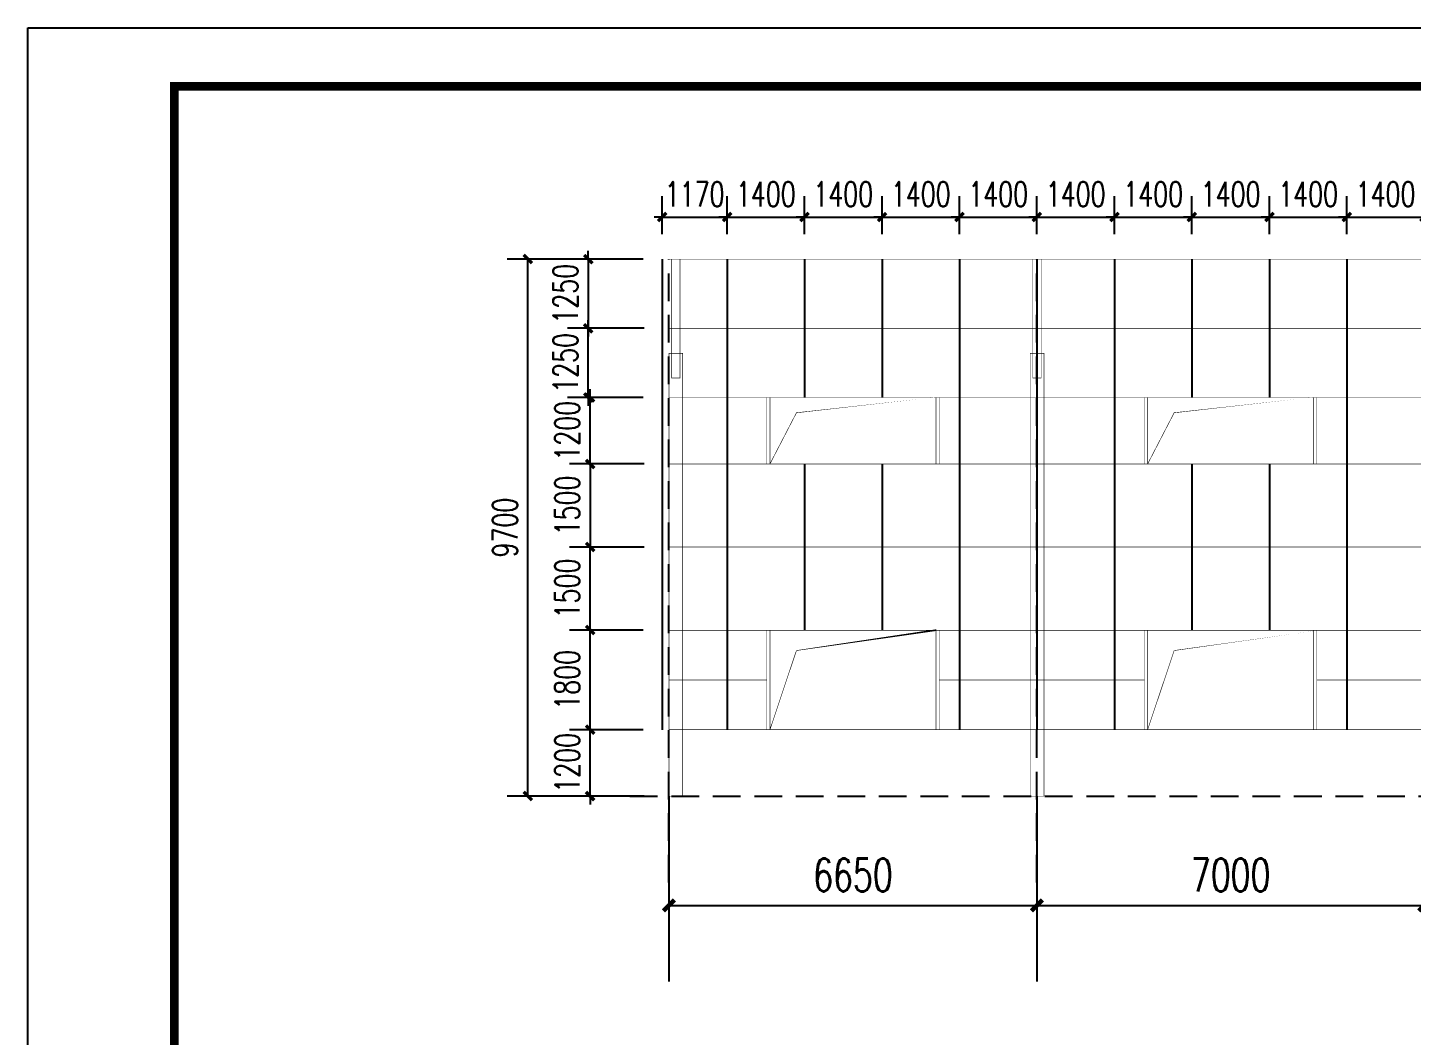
# Model space of a CAD drawing. Extents: x 180850 to 1399066, y 48356 to 327880.
# Drawn here: x 1194176 to 1219178, y 180921 to 199123 of the extents above; entities that cross this region are included whole.
import ezdxf

# ---------------------------------------------------------------- set-up
doc = ezdxf.new("R2010")
doc.units = 0
doc.header["$LTSCALE"] = 1000
doc.linetypes.add('DASHED', pattern=[0.75, 0.5, -0.25])
for name, color, linetype in [('AXIS', 3, 'Continuous'), ('LT', 181, 'Continuous'), ('PUB_DIM', 3, 'Continuous'), ('PUB_TITLE', 4, 'Continuous')]:
    doc.layers.add(name, color=color, linetype=linetype)
doc.styles.add('_TCH_DIM_T3', font='SIMPLEX', dxfattribs={"width": 0.7058823529411765, "bigfont": 'GBCBIG'})
doc.dimstyles.new('_TCH_ARCH&&150', dxfattribs={"dimtxt": 446.25, "dimasz": 150, "dimexe": 375, "dimexo": 450, "dimgap": 189.375, "dimtad": 1, "dimdec": 0, "dimzin": 0, "dimdsep": 46, "dimtxsty": '_TCH_DIM_T3', "dimblk": 'ARCHTICK', "dimcen": 0.09, "dimclrd": 3, "dimclre": 3, "dimclrt": 7, "dimazin": 2, "dimtfac": 1, "dimtdec": 0, "dimtix": 1, "dimtmove": 2, "dimatfit": 3, "dimfxl": 1, "dimtolj": 1, "dimtzin": 0, "dimarcsym": 0})
doc.dimstyles.new('_TCH_ARCH&&200', dxfattribs={"dimtxt": 595, "dimasz": 200, "dimexe": 500, "dimexo": 600, "dimgap": 252.5, "dimtad": 1, "dimdec": 0, "dimzin": 0, "dimdsep": 46, "dimtxsty": '_TCH_DIM_T3', "dimblk": 'ARCHTICK', "dimcen": 0.09, "dimclrt": 7, "dimazin": 2, "dimtfac": 1, "dimtdec": 0, "dimtix": 1, "dimtmove": 2, "dimatfit": 3, "dimfxl": 1, "dimtolj": 1, "dimtzin": 0, "dimarcsym": 0})

# ---------------------------------------------------------------- blocks, each defined once
blk = doc.blocks.new('_ArchTick')
at = {"color": 0, "linetype": 'ByBlock', "const_width": 0.4}
blk.add_lwpolyline([(-0.5, -0.5), (0.5, 0.5)], dxfattribs=at)
blk = doc.blocks.new('*D924')
at = {"layer": 'Defpoints', "color": 0, "transparency": 16777216}
for p in [(1204338.958137773, 186442.2087507427), (1205747.242017071, 186442.2087507427), (1205741.89587476, 185242.1295801036)]:
    blk.add_point(p, dxfattribs=at)
at = {"layer": 'PUB_DIM', "color": 3, "lineweight": -2, "transparency": 16777216}
for p, q in [((1204338.958137773, 186442.2087507427), (1204338.958137773, 186592.2087507427)), ((1205297.242017071, 186442.2087507427), (1203963.958137773, 186442.2087507427)), ((1204338.958137773, 185242.1295801036), (1204338.958137773, 186442.2087507427)), ((1205291.89587476, 185242.1295801036), (1203963.958137773, 185242.1295801036)), ((1204338.958137773, 185242.1295801036), (1204338.958137773, 185092.1295801036))]:
    blk.add_line(p, q, dxfattribs=at)
at = {"layer": 'PUB_DIM', "color": 3, "lineweight": -2, "transparency": 16777216, "xscale": 150, "yscale": 150, "zscale": 150}
for p, rotation in [((1204338.958137773, 186442.2087507427), 270), ((1204338.958137773, 185242.1295801036), 90)]:
    blk.add_blockref('_ArchTick', p, dxfattribs=dict(at, rotation=rotation))
at = {"layer": 'PUB_DIM', "color": 7, "transparency": 16777216, "insert": (1203926.458137773, 185842.1691654233), "char_height": 446.25, "attachment_point": 5, "rotation": 90, "style": '_TCH_DIM_T3'}
blk.add_mtext('\\A1;1200', dxfattribs=at)
blk = doc.blocks.new('*D925')
at = {"layer": 'Defpoints', "color": 0, "transparency": 16777216}
for p in [(1204338.958137773, 188242.2087507429), (1205747.242017071, 188242.2087507429), (1205747.242017071, 186442.2087507427)]:
    blk.add_point(p, dxfattribs=at)
at = {"layer": 'PUB_DIM', "color": 3, "lineweight": -2, "transparency": 16777216}
for p, q in [((1205297.242017071, 188242.2087507429), (1203963.958137773, 188242.2087507429)), ((1204338.958137773, 186442.2087507427), (1204338.958137773, 188242.2087507429)), ((1205297.242017071, 186442.2087507427), (1203963.958137773, 186442.2087507427))]:
    blk.add_line(p, q, dxfattribs=at)
at = {"layer": 'PUB_DIM', "color": 3, "lineweight": -2, "transparency": 16777216, "xscale": 150, "yscale": 150, "zscale": 150}
for p, rotation in [((1204338.958137773, 188242.2087507429), 90), ((1204338.958137773, 186442.2087507427), 270)]:
    blk.add_blockref('_ArchTick', p, dxfattribs=dict(at, rotation=rotation))
at = {"layer": 'PUB_DIM', "color": 7, "transparency": 16777216, "insert": (1203926.458137773, 187342.208750743), "char_height": 446.25, "attachment_point": 5, "rotation": 90, "style": '_TCH_DIM_T3'}
blk.add_mtext('\\A1;1800', dxfattribs=at)
blk = doc.blocks.new('*D926')
at = {"layer": 'Defpoints', "color": 0, "transparency": 16777216}
for p in [(1204338.958137773, 189742.129580098), (1205763.302968849, 189742.129580098), (1205747.242017071, 188242.2087507429)]:
    blk.add_point(p, dxfattribs=at)
at = {"layer": 'PUB_DIM', "color": 3, "lineweight": -2, "transparency": 16777216}
for p, q in [((1205313.302968849, 189742.129580098), (1203963.958137773, 189742.129580098)), ((1204338.958137773, 188242.2087507429), (1204338.958137773, 189742.129580098)), ((1205297.242017071, 188242.2087507429), (1203963.958137773, 188242.2087507429))]:
    blk.add_line(p, q, dxfattribs=at)
at = {"layer": 'PUB_DIM', "color": 3, "lineweight": -2, "transparency": 16777216, "xscale": 150, "yscale": 150, "zscale": 150}
for p, rotation in [((1204338.958137773, 189742.129580098), 90), ((1204338.958137773, 188242.2087507429), 270)]:
    blk.add_blockref('_ArchTick', p, dxfattribs=dict(at, rotation=rotation))
at = {"layer": 'PUB_DIM', "color": 7, "transparency": 16777216, "insert": (1203926.458137773, 188992.1691654206), "char_height": 446.25, "attachment_point": 5, "rotation": 90, "style": '_TCH_DIM_T3'}
blk.add_mtext('\\A1;1500', dxfattribs=at)
blk = doc.blocks.new('*D927')
at = {"layer": 'Defpoints', "color": 0, "transparency": 16777216}
for p in [(1204338.958137773, 192442.1287556715), (1205747.242017071, 192442.1287556715), (1205763.302968849, 191242.129580098)]:
    blk.add_point(p, dxfattribs=at)
at = {"layer": 'PUB_DIM', "color": 3, "lineweight": -2, "transparency": 16777216}
for p, q in [((1204338.958137773, 192442.1287556715), (1204338.958137773, 192592.1287556715)), ((1205297.242017071, 192442.1287556715), (1203963.958137773, 192442.1287556715)), ((1204338.958137773, 191242.129580098), (1204338.958137773, 192442.1287556715)), ((1205313.302968849, 191242.129580098), (1203963.958137773, 191242.129580098)), ((1204338.958137773, 191242.129580098), (1204338.958137773, 191092.129580098))]:
    blk.add_line(p, q, dxfattribs=at)
at = {"layer": 'PUB_DIM', "color": 3, "lineweight": -2, "transparency": 16777216, "xscale": 150, "yscale": 150, "zscale": 150}
for p, rotation in [((1204338.958137773, 192442.1287556715), 270), ((1204338.958137773, 191242.129580098), 90)]:
    blk.add_blockref('_ArchTick', p, dxfattribs=dict(at, rotation=rotation))
at = {"layer": 'PUB_DIM', "color": 7, "transparency": 16777216, "insert": (1203926.458137773, 191842.1291678849), "char_height": 446.25, "attachment_point": 5, "rotation": 90, "style": '_TCH_DIM_T3'}
blk.add_mtext('\\A1;1200', dxfattribs=at)
blk = doc.blocks.new('*D928')
at = {"layer": 'Defpoints', "color": 0, "transparency": 16777216}
for p in [(1204305.664675765, 193692.1291725893), (1205763.302968849, 193692.1291725893), (1205747.242017071, 192442.1287556715)]:
    blk.add_point(p, dxfattribs=at)
at = {"layer": 'PUB_DIM', "color": 3, "lineweight": -2, "transparency": 16777216}
for p, q in [((1204305.664675765, 193692.1291725893), (1204305.664675765, 193842.1291725893)), ((1205313.302968849, 193692.1291725893), (1203930.664675765, 193692.1291725893)), ((1204305.664675765, 192442.1287556715), (1204305.664675765, 193692.1291725893)), ((1205297.242017071, 192442.1287556715), (1203930.664675765, 192442.1287556715)), ((1204305.664675765, 192442.1287556715), (1204305.664675765, 192292.1287556715))]:
    blk.add_line(p, q, dxfattribs=at)
at = {"layer": 'PUB_DIM', "color": 3, "lineweight": -2, "transparency": 16777216, "xscale": 150, "yscale": 150, "zscale": 150}
for p, rotation in [((1204305.664675765, 193692.1291725893), 270), ((1204305.664675765, 192442.1287556715), 90)]:
    blk.add_blockref('_ArchTick', p, dxfattribs=dict(at, rotation=rotation))
at = {"layer": 'PUB_DIM', "color": 7, "transparency": 16777216, "insert": (1203893.164675765, 193067.1289641306), "char_height": 446.25, "attachment_point": 5, "rotation": 90, "style": '_TCH_DIM_T3'}
blk.add_mtext('\\A1;1250', dxfattribs=at)
blk = doc.blocks.new('*D929')
at = {"color": 3, "lineweight": -2, "transparency": 16777216}
for p, q in [((1205277.761252718, 194942.1295895072), (1202838.723134919, 194942.1295895072)), ((1203213.723134919, 185242.1295801036), (1203213.723134919, 194942.1295895072)), ((1205313.302968849, 185242.1295801036), (1202838.723134919, 185242.1295801036))]:
    blk.add_line(p, q, dxfattribs=at)
at = {"layer": 'Defpoints', "color": 0, "transparency": 16777216}
for p in [(1203213.723134919, 194942.1295895072), (1205727.761252718, 194942.1295895072), (1205763.302968849, 185242.1295801036)]:
    blk.add_point(p, dxfattribs=at)
at = {"color": 3, "lineweight": -2, "transparency": 16777216, "xscale": 150, "yscale": 150, "zscale": 150}
for p, rotation in [((1203213.723134919, 194942.1295895072), 90), ((1203213.723134919, 185242.1295801036), 270)]:
    blk.add_blockref('_ArchTick', p, dxfattribs=dict(at, rotation=rotation))
at = {"color": 7, "transparency": 16777216, "insert": (1202801.223134919, 190092.1295848055), "char_height": 446.25, "attachment_point": 5, "rotation": 90, "style": '_TCH_DIM_T3'}
blk.add_mtext('\\A1;9700', dxfattribs=at)
blk = doc.blocks.new('*D923')
at = {"layer": 'Defpoints', "color": 0, "transparency": 16777216}
for p in [(1205747.242017071, 191242.0504094531), (1204338.958137773, 189742.129580098), (1205763.302968849, 189742.129580098)]:
    blk.add_point(p, dxfattribs=at)
at = {"layer": 'PUB_DIM', "color": 3, "lineweight": -2, "transparency": 16777216}
for p, q in [((1205297.242017071, 191242.0504094531), (1203963.958137773, 191242.0504094531)), ((1204338.958137773, 191242.0504094531), (1204338.958137773, 189742.129580098)), ((1205313.302968849, 189742.129580098), (1203963.958137773, 189742.129580098))]:
    blk.add_line(p, q, dxfattribs=at)
at = {"layer": 'PUB_DIM', "color": 3, "lineweight": -2, "transparency": 16777216, "xscale": 150, "yscale": 150, "zscale": 150}
for p, rotation in [((1204338.958137773, 191242.0504094531), 90), ((1204338.958137773, 189742.129580098), 270)]:
    blk.add_blockref('_ArchTick', p, dxfattribs=dict(at, rotation=rotation))
at = {"layer": 'PUB_DIM', "color": 7, "transparency": 16777216, "insert": (1203926.458137773, 190492.0899947757), "char_height": 446.25, "attachment_point": 5, "rotation": 90, "style": '_TCH_DIM_T3'}
blk.add_mtext('\\A1;1500', dxfattribs=at)
blk = doc.blocks.new('*D938')
at = {"layer": 'Defpoints', "color": 0, "transparency": 16777216}
for p in [(1205747.242017071, 194942.1295895072), (1204305.664675765, 193692.1291725893), (1205763.302968849, 193692.1291725893)]:
    blk.add_point(p, dxfattribs=at)
at = {"layer": 'PUB_DIM', "color": 3, "lineweight": -2, "transparency": 16777216}
for p, q in [((1204305.664675765, 194942.1295895072), (1204305.664675765, 195092.1295895072)), ((1205297.242017071, 194942.1295895072), (1203930.664675765, 194942.1295895072)), ((1204305.664675765, 194942.1295895072), (1204305.664675765, 193692.1291725893)), ((1205313.302968849, 193692.1291725893), (1203930.664675765, 193692.1291725893)), ((1204305.664675765, 193692.1291725893), (1204305.664675765, 193542.1291725893))]:
    blk.add_line(p, q, dxfattribs=at)
at = {"layer": 'PUB_DIM', "color": 3, "lineweight": -2, "transparency": 16777216, "xscale": 150, "yscale": 150, "zscale": 150}
for p, rotation in [((1204305.664675765, 194942.1295895072), 270), ((1204305.664675765, 193692.1291725893), 90)]:
    blk.add_blockref('_ArchTick', p, dxfattribs=dict(at, rotation=rotation))
at = {"layer": 'PUB_DIM', "color": 7, "transparency": 16777216, "insert": (1203893.164675765, 194317.1293810484), "char_height": 446.25, "attachment_point": 5, "rotation": 90, "style": '_TCH_DIM_T3'}
blk.add_mtext('\\A1;1250', dxfattribs=at)
blk = doc.blocks.new('*D953')
at = {"layer": 'AXIS', "color": 0, "lineweight": -2, "transparency": 16777216}
for p, q in [((1205763.302968849, 184642.1295785874), (1205763.302968849, 182768.1209465729)), ((1212413.302968849, 184642.1295785874), (1212413.302968849, 182768.1209465729)), ((1205763.302968849, 183268.1209465729), (1212413.302968849, 183268.1209465729))]:
    blk.add_line(p, q, dxfattribs=at)
at = {"layer": 'Defpoints', "color": 0, "transparency": 16777216}
for p in [(1205763.302968849, 185242.1295785874), (1212413.302968849, 185242.1295785874), (1212413.302968849, 183268.1209465729)]:
    blk.add_point(p, dxfattribs=at)
at = {"layer": 'AXIS', "color": 0, "lineweight": -2, "transparency": 16777216, "xscale": 200, "yscale": 200, "zscale": 200, "rotation": 180}
blk.add_blockref('_ArchTick', (1205763.302968849, 183268.1209465729), dxfattribs=at)
at = {"layer": 'AXIS', "color": 0, "lineweight": -2, "transparency": 16777216, "xscale": 200, "yscale": 200, "zscale": 200}
blk.add_blockref('_ArchTick', (1212413.302968849, 183268.1209465729), dxfattribs=at)
at = {"layer": 'AXIS', "color": 7, "transparency": 16777216, "insert": (1209088.302968849, 183818.1209465729), "char_height": 595, "attachment_point": 5, "style": '_TCH_DIM_T3'}
blk.add_mtext('\\A1;6650', dxfattribs=at)
blk = doc.blocks.new('*D954')
at = {"layer": 'AXIS', "color": 0, "lineweight": -2, "transparency": 16777216}
for p, q in [((1212413.302968849, 184642.1295785874), (1212413.302968849, 182768.1209465729)), ((1219413.302968849, 184642.1295785874), (1219413.302968849, 182768.1209465729)), ((1212413.302968849, 183268.1209465729), (1219413.302968849, 183268.1209465729))]:
    blk.add_line(p, q, dxfattribs=at)
at = {"layer": 'Defpoints', "color": 0, "transparency": 16777216}
for p in [(1212413.302968849, 185242.1295785874), (1219413.302968849, 185242.1295785874), (1219413.302968849, 183268.1209465729)]:
    blk.add_point(p, dxfattribs=at)
at = {"layer": 'AXIS', "color": 0, "lineweight": -2, "transparency": 16777216, "xscale": 200, "yscale": 200, "zscale": 200, "rotation": 180}
blk.add_blockref('_ArchTick', (1212413.302968849, 183268.1209465729), dxfattribs=at)
at = {"layer": 'AXIS', "color": 0, "lineweight": -2, "transparency": 16777216, "xscale": 200, "yscale": 200, "zscale": 200}
blk.add_blockref('_ArchTick', (1219413.302968849, 183268.1209465729), dxfattribs=at)
at = {"layer": 'AXIS', "color": 7, "transparency": 16777216, "insert": (1215913.302968849, 183818.1209465729), "char_height": 595, "attachment_point": 5, "style": '_TCH_DIM_T3'}
blk.add_mtext('\\A1;7000', dxfattribs=at)
blk = doc.blocks.new('*D960')
at = {"color": 3, "lineweight": -2, "transparency": 16777216}
for p, q in [((1205643.426461043, 195392.1295652969), (1205643.426461043, 196077.9182286211)), ((1206813.302968849, 195392.1295801088), (1206813.302968849, 196077.9182286211)), ((1205643.426461043, 195702.9182286211), (1205493.426461043, 195702.9182286211)), ((1205643.426461043, 195702.9182286211), (1206813.302968849, 195702.9182286211)), ((1206813.302968849, 195702.9182286211), (1206963.302968849, 195702.9182286211))]:
    blk.add_line(p, q, dxfattribs=at)
at = {"layer": 'Defpoints', "color": 0, "transparency": 16777216}
for p in [(1206813.302968849, 195702.9182286211), (1205643.426461043, 194942.1295652969), (1206813.302968849, 194942.1295801088)]:
    blk.add_point(p, dxfattribs=at)
at = {"color": 3, "lineweight": -2, "transparency": 16777216, "xscale": 150, "yscale": 150, "zscale": 150}
blk.add_blockref('_ArchTick', (1205643.426461043, 195702.9182286211), dxfattribs=at)
at = {"color": 3, "lineweight": -2, "transparency": 16777216, "xscale": 150, "yscale": 150, "zscale": 150, "rotation": 180}
blk.add_blockref('_ArchTick', (1206813.302968849, 195702.9182286211), dxfattribs=at)
at = {"color": 7, "transparency": 16777216, "insert": (1206228.364714946, 196115.4182286211), "char_height": 446.25, "attachment_point": 5, "style": '_TCH_DIM_T3'}
blk.add_mtext('\\A1;1170', dxfattribs=at)
blk = doc.blocks.new('*D961')
at = {"color": 3, "lineweight": -2, "transparency": 16777216}
for p, q in [((1206813.302968849, 195392.1295801088), (1206813.302968849, 196077.9182286211)), ((1208213.302968846, 195393.8170529371), (1208213.302968846, 196077.9182286211)), ((1206813.302968849, 195702.9182286211), (1206663.302968849, 195702.9182286211)), ((1206813.302968849, 195702.9182286211), (1208213.302968846, 195702.9182286211)), ((1208213.302968846, 195702.9182286211), (1208363.302968846, 195702.9182286211))]:
    blk.add_line(p, q, dxfattribs=at)
at = {"layer": 'Defpoints', "color": 0, "transparency": 16777216}
for p in [(1208213.302968846, 195702.9182286211), (1206813.302968849, 194942.1295801088), (1208213.302968846, 194943.8170529371)]:
    blk.add_point(p, dxfattribs=at)
at = {"color": 3, "lineweight": -2, "transparency": 16777216, "xscale": 150, "yscale": 150, "zscale": 150}
blk.add_blockref('_ArchTick', (1206813.302968849, 195702.9182286211), dxfattribs=at)
at = {"color": 3, "lineweight": -2, "transparency": 16777216, "xscale": 150, "yscale": 150, "zscale": 150, "rotation": 180}
blk.add_blockref('_ArchTick', (1208213.302968846, 195702.9182286211), dxfattribs=at)
at = {"color": 7, "transparency": 16777216, "insert": (1207513.302968848, 196115.4182286211), "char_height": 446.25, "attachment_point": 5, "style": '_TCH_DIM_T3'}
blk.add_mtext('\\A1;1400', dxfattribs=at)
blk = doc.blocks.new('*D962')
at = {"color": 3, "lineweight": -2, "transparency": 16777216}
for p, q in [((1208213.302968846, 195393.8170529371), (1208213.302968846, 196077.9182286211)), ((1209613.302968849, 195392.1295745756), (1209613.302968849, 196077.9182286211)), ((1208213.302968846, 195702.9182286211), (1208063.302968846, 195702.9182286211)), ((1208213.302968846, 195702.9182286211), (1209613.302968849, 195702.9182286211)), ((1209613.302968849, 195702.9182286211), (1209763.302968849, 195702.9182286211))]:
    blk.add_line(p, q, dxfattribs=at)
at = {"layer": 'Defpoints', "color": 0, "transparency": 16777216}
for p in [(1209613.302968849, 195702.9182286211), (1208213.302968846, 194943.8170529371), (1209613.302968849, 194942.1295745756)]:
    blk.add_point(p, dxfattribs=at)
at = {"color": 3, "lineweight": -2, "transparency": 16777216, "xscale": 150, "yscale": 150, "zscale": 150}
blk.add_blockref('_ArchTick', (1208213.302968846, 195702.9182286211), dxfattribs=at)
at = {"color": 3, "lineweight": -2, "transparency": 16777216, "xscale": 150, "yscale": 150, "zscale": 150, "rotation": 180}
blk.add_blockref('_ArchTick', (1209613.302968849, 195702.9182286211), dxfattribs=at)
at = {"color": 7, "transparency": 16777216, "insert": (1208913.302968848, 196115.4182286211), "char_height": 446.25, "attachment_point": 5, "style": '_TCH_DIM_T3'}
blk.add_mtext('\\A1;1400', dxfattribs=at)
blk = doc.blocks.new('*D963')
at = {"color": 3, "lineweight": -2, "transparency": 16777216}
for p, q in [((1209613.302968849, 195392.1295745756), (1209613.302968849, 196077.9182286211)), ((1211013.302968849, 195392.1295773396), (1211013.302968849, 196077.9182286211)), ((1209613.302968849, 195702.9182286211), (1209463.302968849, 195702.9182286211)), ((1209613.302968849, 195702.9182286211), (1211013.302968849, 195702.9182286211)), ((1211013.302968849, 195702.9182286211), (1211163.302968849, 195702.9182286211))]:
    blk.add_line(p, q, dxfattribs=at)
at = {"layer": 'Defpoints', "color": 0, "transparency": 16777216}
for p in [(1211013.302968849, 195702.9182286211), (1209613.302968849, 194942.1295745756), (1211013.302968849, 194942.1295773396)]:
    blk.add_point(p, dxfattribs=at)
at = {"color": 3, "lineweight": -2, "transparency": 16777216, "xscale": 150, "yscale": 150, "zscale": 150}
blk.add_blockref('_ArchTick', (1209613.302968849, 195702.9182286211), dxfattribs=at)
at = {"color": 3, "lineweight": -2, "transparency": 16777216, "xscale": 150, "yscale": 150, "zscale": 150, "rotation": 180}
blk.add_blockref('_ArchTick', (1211013.302968849, 195702.9182286211), dxfattribs=at)
at = {"color": 7, "transparency": 16777216, "insert": (1210313.302968849, 196115.4182286211), "char_height": 446.25, "attachment_point": 5, "style": '_TCH_DIM_T3'}
blk.add_mtext('\\A1;1400', dxfattribs=at)
blk = doc.blocks.new('*D964')
at = {"color": 3, "lineweight": -2, "transparency": 16777216}
for p, q in [((1211013.302968849, 195392.1295773396), (1211013.302968849, 196077.9182286211)), ((1212413.302968849, 195392.1295801367), (1212413.302968849, 196077.9182286211)), ((1211013.302968849, 195702.9182286211), (1210863.302968849, 195702.9182286211)), ((1211013.302968849, 195702.9182286211), (1212413.302968849, 195702.9182286211)), ((1212413.302968849, 195702.9182286211), (1212563.302968849, 195702.9182286211))]:
    blk.add_line(p, q, dxfattribs=at)
at = {"layer": 'Defpoints', "color": 0, "transparency": 16777216}
for p in [(1212413.302968849, 195702.9182286211), (1211013.302968849, 194942.1295773396), (1212413.302968849, 194942.1295801367)]:
    blk.add_point(p, dxfattribs=at)
at = {"color": 3, "lineweight": -2, "transparency": 16777216, "xscale": 150, "yscale": 150, "zscale": 150}
blk.add_blockref('_ArchTick', (1211013.302968849, 195702.9182286211), dxfattribs=at)
at = {"color": 3, "lineweight": -2, "transparency": 16777216, "xscale": 150, "yscale": 150, "zscale": 150, "rotation": 180}
blk.add_blockref('_ArchTick', (1212413.302968849, 195702.9182286211), dxfattribs=at)
at = {"color": 7, "transparency": 16777216, "insert": (1211713.302968849, 196115.4182286211), "char_height": 446.25, "attachment_point": 5, "style": '_TCH_DIM_T3'}
blk.add_mtext('\\A1;1400', dxfattribs=at)
blk = doc.blocks.new('*D965')
at = {"color": 3, "lineweight": -2, "transparency": 16777216}
for p, q in [((1212413.302968849, 195392.1295801367), (1212413.302968849, 196077.9182286211)), ((1213813.302968849, 195392.1295801437), (1213813.302968849, 196077.9182286211)), ((1212413.302968849, 195702.9182286211), (1212263.302968849, 195702.9182286211)), ((1212413.302968849, 195702.9182286211), (1213813.302968849, 195702.9182286211)), ((1213813.302968849, 195702.9182286211), (1213963.302968849, 195702.9182286211))]:
    blk.add_line(p, q, dxfattribs=at)
at = {"layer": 'Defpoints', "color": 0, "transparency": 16777216}
for p in [(1213813.302968849, 195702.9182286211), (1212413.302968849, 194942.1295801367), (1213813.302968849, 194942.1295801437)]:
    blk.add_point(p, dxfattribs=at)
at = {"color": 3, "lineweight": -2, "transparency": 16777216, "xscale": 150, "yscale": 150, "zscale": 150}
blk.add_blockref('_ArchTick', (1212413.302968849, 195702.9182286211), dxfattribs=at)
at = {"color": 3, "lineweight": -2, "transparency": 16777216, "xscale": 150, "yscale": 150, "zscale": 150, "rotation": 180}
blk.add_blockref('_ArchTick', (1213813.302968849, 195702.9182286211), dxfattribs=at)
at = {"color": 7, "transparency": 16777216, "insert": (1213113.302968849, 196115.4182286211), "char_height": 446.25, "attachment_point": 5, "style": '_TCH_DIM_T3'}
blk.add_mtext('\\A1;1400', dxfattribs=at)
blk = doc.blocks.new('*D966')
at = {"color": 3, "lineweight": -2, "transparency": 16777216}
for p, q in [((1213813.302968849, 195392.1295801437), (1213813.302968849, 196077.9182286211)), ((1215213.302968849, 195392.1295856314), (1215213.302968849, 196077.9182286211)), ((1213813.302968849, 195702.9182286211), (1213663.302968849, 195702.9182286211)), ((1213813.302968849, 195702.9182286211), (1215213.302968849, 195702.9182286211)), ((1215213.302968849, 195702.9182286211), (1215363.302968849, 195702.9182286211))]:
    blk.add_line(p, q, dxfattribs=at)
at = {"layer": 'Defpoints', "color": 0, "transparency": 16777216}
for p in [(1215213.302968849, 195702.9182286211), (1213813.302968849, 194942.1295801437), (1215213.302968849, 194942.1295856314)]:
    blk.add_point(p, dxfattribs=at)
at = {"color": 3, "lineweight": -2, "transparency": 16777216, "xscale": 150, "yscale": 150, "zscale": 150}
blk.add_blockref('_ArchTick', (1213813.302968849, 195702.9182286211), dxfattribs=at)
at = {"color": 3, "lineweight": -2, "transparency": 16777216, "xscale": 150, "yscale": 150, "zscale": 150, "rotation": 180}
blk.add_blockref('_ArchTick', (1215213.302968849, 195702.9182286211), dxfattribs=at)
at = {"color": 7, "transparency": 16777216, "insert": (1214513.302968849, 196115.4182286211), "char_height": 446.25, "attachment_point": 5, "style": '_TCH_DIM_T3'}
blk.add_mtext('\\A1;1400', dxfattribs=at)
blk = doc.blocks.new('*D967')
at = {"color": 3, "lineweight": -2, "transparency": 16777216}
for p, q in [((1215213.302968849, 195392.1295856314), (1215213.302968849, 196077.9182286211)), ((1216613.302968846, 195393.8170695208), (1216613.302968846, 196077.9182286211)), ((1215213.302968849, 195702.9182286211), (1215063.302968849, 195702.9182286211)), ((1215213.302968849, 195702.9182286211), (1216613.302968846, 195702.9182286211)), ((1216613.302968846, 195702.9182286211), (1216763.302968846, 195702.9182286211))]:
    blk.add_line(p, q, dxfattribs=at)
at = {"layer": 'Defpoints', "color": 0, "transparency": 16777216}
for p in [(1216613.302968846, 195702.9182286211), (1215213.302968849, 194942.1295856314), (1216613.302968846, 194943.8170695208)]:
    blk.add_point(p, dxfattribs=at)
at = {"color": 3, "lineweight": -2, "transparency": 16777216, "xscale": 150, "yscale": 150, "zscale": 150}
blk.add_blockref('_ArchTick', (1215213.302968849, 195702.9182286211), dxfattribs=at)
at = {"color": 3, "lineweight": -2, "transparency": 16777216, "xscale": 150, "yscale": 150, "zscale": 150, "rotation": 180}
blk.add_blockref('_ArchTick', (1216613.302968846, 195702.9182286211), dxfattribs=at)
at = {"color": 7, "transparency": 16777216, "insert": (1215913.302968848, 196115.4182286211), "char_height": 446.25, "attachment_point": 5, "style": '_TCH_DIM_T3'}
blk.add_mtext('\\A1;1400', dxfattribs=at)
blk = doc.blocks.new('*D968')
at = {"color": 3, "lineweight": -2, "transparency": 16777216}
for p, q in [((1216613.302968846, 195393.8170695208), (1216613.302968846, 196077.9182286211)), ((1218013.302968849, 195392.1295911593), (1218013.302968849, 196077.9182286211)), ((1216613.302968846, 195702.9182286211), (1216463.302968846, 195702.9182286211)), ((1216613.302968846, 195702.9182286211), (1218013.302968849, 195702.9182286211)), ((1218013.302968849, 195702.9182286211), (1218163.302968849, 195702.9182286211))]:
    blk.add_line(p, q, dxfattribs=at)
at = {"layer": 'Defpoints', "color": 0, "transparency": 16777216}
for p in [(1218013.302968849, 195702.9182286211), (1216613.302968846, 194943.8170695208), (1218013.302968849, 194942.1295911593)]:
    blk.add_point(p, dxfattribs=at)
at = {"color": 3, "lineweight": -2, "transparency": 16777216, "xscale": 150, "yscale": 150, "zscale": 150}
blk.add_blockref('_ArchTick', (1216613.302968846, 195702.9182286211), dxfattribs=at)
at = {"color": 3, "lineweight": -2, "transparency": 16777216, "xscale": 150, "yscale": 150, "zscale": 150, "rotation": 180}
blk.add_blockref('_ArchTick', (1218013.302968849, 195702.9182286211), dxfattribs=at)
at = {"color": 7, "transparency": 16777216, "insert": (1217313.302968848, 196115.4182286211), "char_height": 446.25, "attachment_point": 5, "style": '_TCH_DIM_T3'}
blk.add_mtext('\\A1;1400', dxfattribs=at)
blk = doc.blocks.new('*D969')
at = {"color": 3, "lineweight": -2, "transparency": 16777216}
for p, q in [((1218013.302968849, 195392.1295911593), (1218013.302968849, 196077.9182286211)), ((1219413.302968849, 195392.1295939233), (1219413.302968849, 196077.9182286211)), ((1218013.302968849, 195702.9182286211), (1217863.302968849, 195702.9182286211)), ((1218013.302968849, 195702.9182286211), (1219413.302968849, 195702.9182286211)), ((1219413.302968849, 195702.9182286211), (1219563.302968849, 195702.9182286211))]:
    blk.add_line(p, q, dxfattribs=at)
at = {"layer": 'Defpoints', "color": 0, "transparency": 16777216}
for p in [(1219413.302968849, 195702.9182286211), (1218013.302968849, 194942.1295911593), (1219413.302968849, 194942.1295939233)]:
    blk.add_point(p, dxfattribs=at)
at = {"color": 3, "lineweight": -2, "transparency": 16777216, "xscale": 150, "yscale": 150, "zscale": 150}
blk.add_blockref('_ArchTick', (1218013.302968849, 195702.9182286211), dxfattribs=at)
at = {"color": 3, "lineweight": -2, "transparency": 16777216, "xscale": 150, "yscale": 150, "zscale": 150, "rotation": 180}
blk.add_blockref('_ArchTick', (1219413.302968849, 195702.9182286211), dxfattribs=at)
at = {"color": 7, "transparency": 16777216, "insert": (1218713.302968849, 196115.4182286211), "char_height": 446.25, "attachment_point": 5, "style": '_TCH_DIM_T3'}
blk.add_mtext('\\A1;1400', dxfattribs=at)

msp = doc.modelspace()

# ---------------------------------------------------------------- linework, layer by layer
at = {"color": 4}
for p, q in [((1205643.426461043, 194942.1295652969), (1205643.426477034, 186442.1295653769)), ((1206813.302968849, 194942.1295690477), (1206813.302984841, 186442.1295691277)), ((1208213.302968846, 194943.8170529371), (1208213.302972992, 192443.8162102675)), ((1209613.302968849, 194942.1295745756), (1209613.302972996, 192442.1287348612)), ((1211013.302968849, 194942.1295773396), (1211013.302984841, 186442.1295774196)), ((1212413.302968849, 194942.1295801036), (1212413.30298484, 186442.1295801836)), ((1213813.302968849, 194942.1295828675), (1213813.30298484, 186442.1295829476)), ((1215213.302968849, 194942.1295856314), (1215213.302972995, 192442.1287459171)), ((1216613.302968846, 194943.8170695208), (1216613.302972991, 192443.8162268513)), ((1218013.302968849, 194942.1295911593), (1218013.30298484, 186442.1295912394)), ((1208213.302975361, 191243.8170494656), (1208213.302981291, 188240.4420588648)), ((1209613.302975364, 191242.1295740654), (1209613.302981294, 188238.7545834605)), ((1215213.302975364, 191242.1295851213), (1215213.302981294, 188238.7545945164)), ((1216613.302975361, 191243.8170660493), (1216613.30298129, 188240.4420754485))]:
    msp.add_line(p, q, dxfattribs=at)
at = {"layer": 'AXIS'}
for p, q in [((1205763.302968849, 185242.1295785874), (1205763.302968849, 181891.7440191389)), ((1212413.302968849, 185242.1295785874), (1212413.302968849, 181891.7440191389))]:
    msp.add_line(p, q, dxfattribs=at)
at = {"layer": 'LT', "linetype": 'DASHED'}
for p, q in [((1205763.302968849, 183683.1295802099), (1205763.302968849, 194942.1295801036)), ((1212413.302968849, 183683.1295802099), (1212413.302968849, 194942.1295801036)), ((1205057.651296284, 185242.1295801036), (1256086.357704154, 185242.1295801036))]:
    msp.add_line(p, q, dxfattribs=at)
at = {"layer": 'LT', "linetype": 'DASHED', "const_width": 10}
for points in [[(1255263.30295851, 194942.12958035), (1205763.302968849, 194942.1295801036)], [(1255263.30295851, 193692.1291634322), (1205763.302968849, 193692.1291631858)], [(1255263.303054469, 192442.1287465163), (1205763.303064797, 192442.1287462699)], [(1254813.523586976, 191242.1295709408), (1205763.302968849, 191242.1295706944)], [(1254813.523586982, 189742.1295709408), (1205763.302968855, 189742.1295706944)], [(1220921.30302706, 188238.7545801422), (1205763.302968849, 188238.754580097)], [(1207531.345956871, 187340.4420803651), (1205763.302996811, 187340.442101261)], [(1210645.259980827, 187340.4420803651), (1214356.345956871, 187340.4420801692)], [(1220921.30302706, 187340.4420801769), (1217470.259980827, 187340.4420801692)], [(1220921.303027059, 186442.1295802289), (1205763.302968849, 186442.1295801836)]]:
    msp.add_lwpolyline(points, dxfattribs=at)
for points in [[(1205814.087425975, 194942.1295801041), (1205964.087425974, 194942.1295801041), (1205964.087425974, 192795.8559146576), (1205814.087425974, 192795.8559146576)], [(1212338.30296885, 194942.1295801036), (1212488.30296885, 194942.1295801036), (1212488.302968849, 192795.855914657), (1212338.30296885, 192795.855914657)], [(1205763.302968849, 185242.1295801036), (1205763.303075458, 193242.1295801036), (1206013.303075426, 193242.1295801036), (1206013.302968818, 185242.1295801036)], [(1212291.302968761, 185242.1295801036), (1212291.30307537, 193242.1295801036), (1212541.303075338, 193242.1295801036), (1212541.30296873, 185242.1295801036)], [(1207531.345956876, 192442.129570739), (1207588.302968844, 192442.129570739), (1207588.30296884, 191242.1295707094), (1207531.345956872, 191242.1295707094)], [(1208067.256045956, 192166.8490984958), (1210588.302968843, 192442.1295707434), (1210588.302968849, 191242.1295707094), (1207588.302968849, 191242.1295707094)], [(1210645.25998083, 192442.129570739), (1210588.302968862, 192442.129570739), (1210588.302968859, 191242.1295707094), (1210645.259980827, 191242.1295707094)], [(1214356.345956875, 192442.129570739), (1214413.302968843, 192442.129570739), (1214413.30296884, 191242.1295707094), (1214356.345956872, 191242.1295707094)], [(1214892.256045956, 192166.8490984958), (1217413.302968843, 192442.1295707434), (1217413.302968849, 191242.1295707094), (1214413.302968849, 191242.1295707094)], [(1217470.25998083, 192442.129570739), (1217413.302968862, 192442.129570739), (1217413.302968859, 191242.1295707094), (1217470.259980827, 191242.1295707094)], [(1207531.345956874, 188238.7545804124), (1207588.302968842, 188238.7545804124), (1207588.302968839, 186442.1295803179), (1207531.345956872, 186442.1295803179)], [(1208067.256045953, 187871.8417596648), (1210588.302968841, 188238.7545804168), (1210588.302968849, 186442.1295803179), (1207588.302968849, 186442.1295803179)], [(1210645.259980828, 188238.7545804124), (1210588.30296886, 188238.7545804124), (1210588.302968859, 186442.1295803179), (1210645.259980826, 186442.1295803179)], [(1214356.345956874, 188238.7545804124), (1214413.302968842, 188238.7545804124), (1214413.302968839, 186442.1295803179), (1214356.345956871, 186442.1295803179)], [(1214892.256045952, 187871.8417596648), (1217413.302968841, 188238.7545804168), (1217413.302968849, 186442.1295803179), (1214413.302968849, 186442.1295803179)], [(1217470.259980828, 188238.7545804124), (1217413.30296886, 188238.7545804124), (1217413.302968858, 186442.1295803179), (1217470.259980826, 186442.1295803179)]]:
    msp.add_lwpolyline(points, close=True, dxfattribs=at)
at = {"layer": 'PUB_TITLE'}
msp.add_lwpolyline([(1194176.069831791, 199122.8308588691), (1283372.950331791, 199122.8308588691), (1283372.950331791, 136122.893858869), (1194176.069831791, 136122.893858869)], close=True, dxfattribs=at)
at = {"layer": 'PUB_TITLE', "const_width": 159.09075}
msp.add_lwpolyline([(1196827.582331792, 137183.4988588691), (1196827.582331792, 198062.225858869), (1282312.345331791, 198062.225858869), (1282312.345331791, 137183.4988588691)], close=True, dxfattribs=at)

# ---------------------------------------------------------------- dimensions: what is measured, and where the dimension line sits
for base, p1, p2, picture, middle in [((1206813.302968849, 195702.9182286211), (1205643.426461043, 194942.1295652969), (1206813.302968849, 194942.1295801088), '*D960', (1206228.364714946, 196115.4182286211)), ((1208213.302968846, 195702.9182286211), (1206813.302968849, 194942.1295801088), (1208213.302968846, 194943.8170529371), '*D961', (1207513.302968848, 196115.4182286211)), ((1209613.302968849, 195702.9182286211), (1208213.302968846, 194943.8170529371), (1209613.302968849, 194942.1295745756), '*D962', (1208913.302968848, 196115.4182286211)), ((1211013.302968849, 195702.9182286211), (1209613.302968849, 194942.1295745756), (1211013.302968849, 194942.1295773396), '*D963', (1210313.302968849, 196115.4182286211)), ((1212413.302968849, 195702.9182286211), (1211013.302968849, 194942.1295773396), (1212413.302968849, 194942.1295801367), '*D964', (1211713.302968849, 196115.4182286211)), ((1213813.302968849, 195702.9182286211), (1212413.302968849, 194942.1295801367), (1213813.302968849, 194942.1295801437), '*D965', (1213113.302968849, 196115.4182286211)), ((1215213.302968849, 195702.9182286211), (1213813.302968849, 194942.1295801437), (1215213.302968849, 194942.1295856314), '*D966', (1214513.302968849, 196115.4182286211)), ((1216613.302968846, 195702.9182286211), (1215213.302968849, 194942.1295856314), (1216613.302968846, 194943.8170695208), '*D967', (1215913.302968848, 196115.4182286211)), ((1218013.302968849, 195702.9182286211), (1216613.302968846, 194943.8170695208), (1218013.302968849, 194942.1295911593), '*D968', (1217313.302968848, 196115.4182286211)), ((1219413.302968849, 195702.9182286211), (1218013.302968849, 194942.1295911593), (1219413.302968849, 194942.1295939233), '*D969', (1218713.302968849, 196115.4182286211))]:
    dim = msp.add_linear_dim(base=base, p1=p1, p2=p2, dimstyle='_TCH_ARCH&&150')
    dim.commit()
    dim.dimension.update_dxf_attribs({"geometry": picture, "text_midpoint": middle})
dim = msp.add_linear_dim(base=(1203213.723134919, 194942.1295895072), p1=(1205763.302968849, 185242.1295801036), p2=(1205727.761252718, 194942.1295895072), angle=90, dimstyle='_TCH_ARCH&&150')
dim.commit()
dim.dimension.update_dxf_attribs({"geometry": '*D929', "text_midpoint": (1202801.223134919, 190092.1295848055)})
at = {"layer": 'AXIS'}
for p1, p2, picture, middle in [((1205763.302968849, 185242.1295785874), (1212413.302968849, 185242.1295785874), '*D953', (1209088.302968849, 183818.1209465729)), ((1212413.302968849, 185242.1295785874), (1219413.302968849, 185242.1295785874), '*D954', (1215913.302968849, 183818.1209465729))]:
    dim = msp.add_aligned_dim(p1=p1, p2=p2, distance=-1974.0086320145056, dimstyle='_TCH_ARCH&&200', dxfattribs=at)
    dim.commit()
    dim.dimension.update_dxf_attribs({"geometry": picture, "text_midpoint": middle})
at = {"layer": 'PUB_DIM'}
for base, p1, p2, angle, picture, middle in [((1204305.664675765, 193692.1291725893), (1205747.242017071, 194942.1295895072), (1205763.302968849, 193692.1291725893), 270, '*D938', (1203893.164675765, 194317.1293810484)), ((1204305.664675765, 193692.1291725893), (1205747.242017071, 192442.1287556715), (1205763.302968849, 193692.1291725893), 90, '*D928', (1203893.164675765, 193067.1289641306)), ((1204338.958137773, 192442.1287556715), (1205763.302968849, 191242.129580098), (1205747.242017071, 192442.1287556715), 90, '*D927', (1203926.458137773, 191842.1291678849)), ((1204338.958137773, 189742.129580098), (1205747.242017071, 191242.0504094531), (1205763.302968849, 189742.129580098), 270, '*D923', (1203926.458137773, 190492.0899947757)), ((1204338.958137773, 189742.129580098), (1205747.242017071, 188242.2087507429), (1205763.302968849, 189742.129580098), 90, '*D926', (1203926.458137773, 188992.1691654206)), ((1204338.958137773, 188242.2087507429), (1205747.242017071, 186442.2087507427), (1205747.242017071, 188242.2087507429), 90, '*D925', (1203926.458137773, 187342.208750743)), ((1204338.958137773, 186442.2087507427), (1205741.89587476, 185242.1295801036), (1205747.242017071, 186442.2087507427), 90, '*D924', (1203926.458137773, 185842.1691654233))]:
    dim = msp.add_linear_dim(base=base, p1=p1, p2=p2, angle=angle, dimstyle='_TCH_ARCH&&150', dxfattribs=at)
    dim.commit()
    dim.dimension.update_dxf_attribs({"geometry": picture, "text_midpoint": middle})

doc.saveas('drawing.dxf')
